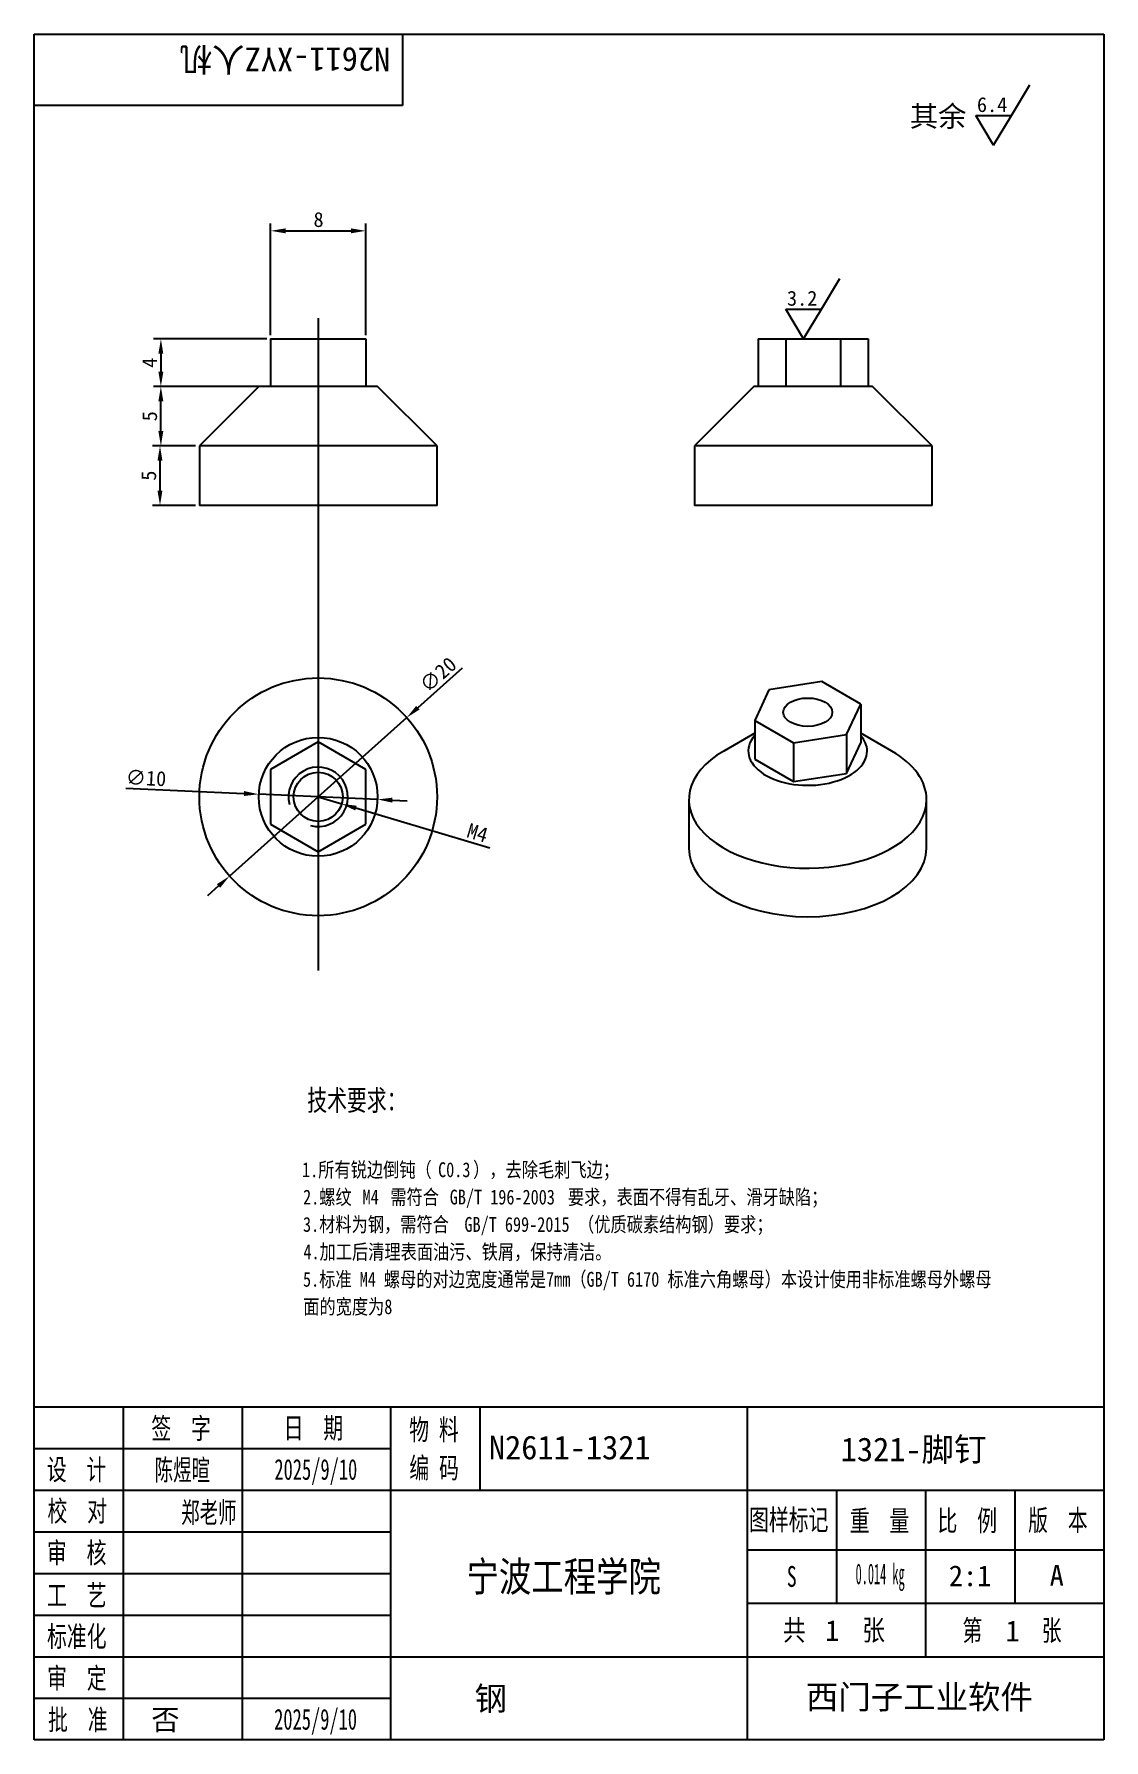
# Model space of a CAD drawing. Header units: millimetres. Extents: x 25 to 205, y 5 to 292.
import ezdxf
from ezdxf.lldxf.tags import DXFTag

# ---------------------------------------------------------------- set-up
doc = ezdxf.new("R2010")
doc.units = ezdxf.units.MM
for name, color, linetype in [('1321-脚钉', 7, 'Continuous'), ('Default', 7, 'Continuous'), ('图框', 7, 'Continuous')]:
    doc.layers.add(name, color=color, linetype=linetype)
doc.styles.add('MtXpl_', font='SimSun.ttf')
doc.styles.add('MtXpl__1', font='')
doc.styles.get('MtXpl__1').set_extended_font_data('SimSun', bold=True)
tags = doc.linetypes.add('CENTER2', pattern=[28.575, 19.05, -3.175, 3.175, -3.175]).pattern_tags.tags
tags[10:11] = [DXFTag(74, 4), DXFTag(75, 0), DXFTag(340, '0'), DXFTag(46, 0.0), DXFTag(50, 0.0), DXFTag(44, 0.0), DXFTag(45, 0.0)]
tags[8:9] = [DXFTag(74, 4), DXFTag(75, 0), DXFTag(340, '0'), DXFTag(46, 0.0), DXFTag(50, 0.0), DXFTag(44, 0.0), DXFTag(45, 0.0)]
tags[6:7] = [DXFTag(74, 4), DXFTag(75, 0), DXFTag(340, '0'), DXFTag(46, 0.0), DXFTag(50, 0.0), DXFTag(44, 0.0), DXFTag(45, 0.0)]
tags[4:5] = [DXFTag(74, 4), DXFTag(75, 0), DXFTag(340, '0'), DXFTag(46, 0.0), DXFTag(50, 0.0), DXFTag(44, 0.0), DXFTag(45, 0.0)]

msp = doc.modelspace()

# ---------------------------------------------------------------- linework, layer by layer
at = {"color": 4}
for p, q in [((189.44, 278.29), (192.52, 283.44)), ((183.44, 278.29), (189.44, 278.29)), ((186.44, 273.29), (183.44, 278.29)), ((186.44, 273.29), (189.44, 278.29)), ((64.8, 241.34), (64.8, 260.15)), ((67.3, 258.9), (78.3, 258.9)), ((80.8, 241.34), (80.8, 260.15)), ((157.47, 245.71), (160.55, 250.86)), ((151.47, 245.71), (157.47, 245.71)), ((154.47, 240.71), (151.47, 245.71)), ((154.47, 240.71), (157.47, 245.71)), ((64.17, 240.71), (45.08, 240.71)), ((46.33, 238.21), (46.33, 235.21)), ((62.17, 232.71), (45.08, 232.71)), ((64.17, 232.71), (45.08, 232.71)), ((46.33, 225.21), (46.33, 230.21)), ((52.17, 222.71), (44.93, 222.71)), ((52.17, 222.71), (45.08, 222.71)), ((46.18, 220.21), (46.18, 215.21)), ((52.17, 212.71), (44.93, 212.71)), ((97.02, 185.33), (89.57, 178.67)), ((57.89, 150.34), (87.71, 177)), ((40.42, 165.11), (60.31, 164.22)), ((82.79, 163.23), (62.81, 164.11)), ((72.8, 163.67), (76.76, 162.49)), ((101.68, 155.05), (79.15, 161.77)), ((85.28, 163.12), (87.78, 163.01)), ((56.02, 148.67), (54.16, 147.01))]:
    msp.add_line(p, q, dxfattribs=at)
for points in [[(67.3, 259.32), (67.3, 258.49), (64.8, 258.9)], [(78.3, 259.32), (78.3, 258.49), (80.8, 258.9)], [(45.91, 238.21), (46.74, 238.21), (46.33, 240.71)], [(45.91, 235.21), (46.74, 235.21), (46.33, 232.71)], [(45.91, 230.21), (46.74, 230.21), (46.33, 232.71)], [(45.91, 225.21), (46.74, 225.21), (46.33, 222.71)], [(45.76, 220.21), (46.6, 220.21), (46.18, 222.71)], [(45.76, 215.21), (46.6, 215.21), (46.18, 212.71)], [(89.29, 178.98), (89.85, 178.36), (87.71, 177)], [(60.33, 164.64), (60.29, 163.81), (62.81, 164.11)], [(79.27, 162.17), (79.03, 161.37), (76.76, 162.49)], [(85.3, 163.53), (85.27, 162.7), (82.79, 163.23)], [(55.75, 148.98), (56.3, 148.36), (57.89, 150.34)]]:
    msp.add_solid(points, dxfattribs=at)
at = {"layer": '1321-脚钉', "color": 7, "linetype": 'Continuous'}
for p, q in [((64.8, 240.71), (64.8, 232.71)), ((64.8, 240.71), (72.8, 240.71)), ((72.8, 240.71), (72.8, 232.71)), ((72.8, 240.71), (80.8, 240.71)), ((80.8, 240.71), (80.8, 232.71)), ((146.85, 240.71), (146.85, 232.71)), ((146.85, 240.71), (151.47, 240.71)), ((151.47, 240.71), (151.47, 232.71)), ((151.47, 240.71), (160.7, 240.71)), ((160.7, 240.71), (160.7, 232.71)), ((160.7, 240.71), (165.32, 240.71)), ((165.32, 240.71), (165.32, 232.71)), ((62.8, 232.71), (52.8, 222.71)), ((82.8, 232.71), (62.8, 232.71)), ((92.8, 222.71), (82.8, 232.71)), ((146.09, 232.71), (136.09, 222.71)), ((166.09, 232.71), (146.09, 232.71)), ((176.09, 222.71), (166.09, 232.71)), ((92.8, 222.71), (52.8, 222.71)), ((52.8, 222.71), (52.8, 212.71)), ((92.8, 212.71), (92.8, 222.71)), ((176.09, 222.71), (136.09, 222.71)), ((136.09, 222.71), (136.09, 212.71)), ((176.09, 212.71), (176.09, 222.71)), ((92.8, 212.71), (52.8, 212.71)), ((176.09, 212.71), (136.09, 212.71)), ((148.64, 181.68), (146.25, 176.53)), ((157.56, 183.06), (148.64, 181.68)), ((164.09, 179.29), (157.56, 183.06)), ((161.7, 174.14), (164.09, 179.29)), ((164.09, 179.29), (164.09, 172.76)), ((146.25, 176.53), (146.25, 170)), ((146.25, 176.53), (152.78, 172.76)), ((72.8, 172.91), (64.8, 168.29)), ((80.8, 168.29), (72.8, 172.91)), ((146.25, 174.39), (141.03, 171.38)), ((152.78, 172.76), (161.7, 174.14)), ((152.78, 172.76), (152.78, 166.23)), ((161.7, 174.14), (161.7, 167.61)), ((161.7, 167.61), (164.09, 172.76)), ((169.31, 171.38), (164.09, 174.39)), ((146.25, 170), (152.78, 166.23)), ((64.8, 168.29), (64.8, 159.05)), ((80.8, 159.05), (80.8, 168.29)), ((152.78, 166.23), (161.7, 167.61)), ((135.17, 163.21), (135.17, 155.05)), ((175.17, 155.05), (175.17, 163.21)), ((64.8, 159.05), (72.8, 154.43)), ((72.8, 154.43), (80.8, 159.05))]:
    msp.add_line(p, q, dxfattribs=at)
for radius in [20, 10, 4.13]:
    msp.add_circle((72.8, 163.67), radius, dxfattribs=at)
msp.add_arc((72.8, 163.67), 5, 255, 195, dxfattribs=at)
msp.add_ellipse((155.17, 177.91), major_axis=(4.13, 0), ratio=0.57735, dxfattribs=at)
for centre, major_axis, start_param, end_param in [((155.17, 171.38), (10, 0), 2.673176, 6.283185), ((155.17, 171.38), (10, 0), 0, 0.468417), ((155.17, 163.21), (20, 0), 2.356194, 6.283185), ((155.17, 163.21), (20, 0), 0, 0.785398), ((155.17, 155.05), (20, 0), 3.141593, 6.283185)]:
    msp.add_ellipse(centre, major_axis=major_axis, ratio=0.57735, start_param=start_param, end_param=end_param, dxfattribs=at)
at = {"layer": 'Default', "color": 7, "linetype": 'CENTER2'}
msp.add_line((72.8, 244.21), (72.8, 134.46), dxfattribs=at)
at = {"layer": 'Default', "color": 7, "linetype": 'Continuous'}
for p, q in [((40, 61), (40, 5)), ((60, 61), (60, 5)), ((100, 61), (100, 47)), ((25, 54), (85, 54)), ((25, 47), (205, 47)), ((175, 47), (175, 19)), ((25, 40), (85, 40)), ((145, 28), (205, 28))]:
    msp.add_line(p, q, dxfattribs=at)
at = {"layer": '图框', "color": 7, "linetype": 'Continuous'}
for p, q in [((25, 5), (25, 292)), ((25, 292), (205, 292)), ((87, 292), (87, 280)), ((205, 292), (205, 5)), ((87, 280), (25, 280)), ((205, 61), (25, 61)), ((85, 5), (85, 61)), ((145, 61), (145, 5)), ((145, 47), (205, 47)), ((160, 47), (160, 28)), ((190, 47), (190, 28)), ((145, 37), (205, 37)), ((25, 33), (85, 33)), ((25, 26), (85, 26)), ((25, 19), (205, 19)), ((25, 12), (85, 12)), ((205, 5), (25, 5))]:
    msp.add_line(p, q, dxfattribs=at)

# ---------------------------------------------------------------- texts
at = {"color": 4}
for s, p in [('6.4', (183.64, 278.89)), ('3.2', (151.68, 246.31))]:
    msp.add_text(s, height=2.5, dxfattribs=at).set_placement(p)
at = {"color": 4, "style": 'MtXpl_'}
msp.add_text('其余', height=3.5, dxfattribs=at).set_placement((172.33, 276.43))
at = {"color": 40, "true_color": 0xf8d731, "style": 'MtXpl_', "width": 0.8}
for s, p in [('1.所有锐边倒钝（', (70.08, 99.68)), ('C0.3', (92.97, 99.68)), ('），去除毛刺飞边；', (98.87, 99.68)), ('2.螺纹 ', (70.26, 95.08)), ('M4 ', (80.27, 95.08)), ('需符合 ', (84.93, 95.08)), ('GB/T 196-2003 ', (94.94, 95.08)), ('要求，表面不得有乱牙、滑牙缺陷；', (114.82, 95.08)), ('3.材料为钢，需符合 ', (70.24, 90.48)), ('GB/T 699-2015', (97.41, 90.48)), ('（优质碳素结构钢）要求；', (116.52, 90.48)), ('4.加工后清理表面油污、铁屑，保持清洁。', (70.31, 85.87)), ('5.标准 M4 螺母的对边宽度通常是7mm（GB/T 6170 标准六角螺母）本设计使用非标准螺母外螺母', (70.24, 81.25)), ('面的宽度为8', (70.28, 76.64))]:
    msp.add_text(s, height=2.5, dxfattribs=at).set_placement(p)
at = {"color": 4, "insert": (72.86, 260.78), "char_height": 2.5, "attachment_point": 5}
msp.add_mtext('8', dxfattribs=at)
at = {"color": 4, "char_height": 2.5, "attachment_point": 5}
for s, insert, rotation in [('4', (44.45, 236.71), 90), ('5', (44.45, 227.71), 90), ('5', (44.3, 217.71), 90), ('∅20', (92.98, 184.23), 41.8006), ('∅10', (43.83, 166.83), 357.4628), ('M4', (99.62, 157.62), 343.3759)]:
    msp.add_mtext(s, dxfattribs=dict(at, insert=insert, rotation=rotation))
at = {"layer": 'Default', "color": 7, "style": 'MtXpl_', "width": 0.7}
msp.add_text('技术要求：', height=3.5, dxfattribs=at).set_placement((70.96, 110.87))
at = {"layer": '图框', "color": 7, "style": 'MtXpl_'}
for s, width, p in [('签  字', 0.7, (44.72, 55.67)), ('日  期', 0.7, (66.99, 55.73)), ('物 料', 0.7, (88.11, 55.46)), ('设  计', 0.7, (27.13, 48.73)), ('编 码', 0.7, (88.13, 49.02)), ('校  对', 0.7, (27.25, 41.76)), ('图样标记', 0.7, (145.28, 40.28)), ('重  量', 0.7, (162.24, 40.12)), ('比  例', 0.7, (177.01, 40.14)), ('版  本', 0.7, (192.25, 40.21)), ('审  核', 0.7, (27.16, 34.74)), ('工  艺', 0.7, (27.17, 27.58)), ('S', 0.7, (151.65, 30.75)), ('标准化', 0.7, (27.17, 20.66)), ('共     张', 0.8, (151, 21.73)), ('第      张', 0.7, (181.2, 21.68)), ('审  定', 0.7, (27.19, 13.64)), ('批  准', 0.7, (27.34, 6.65))]:
    msp.add_text(s, height=3.5, dxfattribs=dict(at, width=width)).set_placement(p)
at = {"layer": '图框', "color": 7, "style": 'MtXpl__1'}
msp.add_text('西门子工业软件', height=4, dxfattribs=at).set_placement((154.86, 10.21))
at = {"layer": '图框', "color": 7, "linetype": 'Continuous', "insert": (67.22, 285.74), "char_height": 4, "attachment_point": 2, "rotation": 180}
msp.add_mtext('{\\pxsm0.9;\\f宋体|b0||i0||c0|p34;\\W1.;N2611-XYZ人机\\P}', dxfattribs=at)
at = {"layer": '图框', "color": 7, "linetype": 'Continuous'}
for s, insert, char_height, attachment_point in [('{\\pxsm0.9;\\f宋体|b0||i0||c0|p34;\\W1.;N2611-1321\\P}', (115.13, 56.2), 4, 2), ('{\\pxsm0.9;\\f宋体|b0||i0||c0|p34;\\W1.;1321-脚钉\\P}', (172.98, 55.88), 4, 2), ('{\\pxsm0.9;\\f宋体|b0||i0||c0|p34;\\W0.6507936508;陈煜暄\\P}', (49.94, 52.18), 3.5, 2), ('{\\pxsm0.9;\\f宋体|b0||i0||c0|p34;\\W0.6507936508;2025/9/10\\P}', (72.4, 52.26), 3.5, 2), ('\\pxsm0.9;{\\fSimSun|b0|i0|c134|p34;\\W0.65079;郑老师}', (54.4, 45.01), 3.5, 2), ('{\\pxsm0.9;\\f宋体|b0||i0||c0|p34;\\W0.7996880969;宁波工程学院\\P}', (114.11, 34.97), 5, 2), ('{\\pxsm0.9;\\f宋体|b0||i0||c0|p34;\\W0.4338673331;0.014 kg\\P}', (167.35, 34.68), 3.5, 2), ('{\\pxsm0.9;\\f宋体|b0||i0||c0|p34;\\W1.;2:1\\P}', (182.49, 34.36), 3.5, 2), ('{\\pxsm0.9;\\f宋体|b0||i0||c0|p34;\\W1.;A\\P}', (197.07, 34.42), 3.5, 2), ('{\\pxsm0.9;\\f宋体|b0||i0||c0|p34;\\W1.;1\\P}', (160.5, 25.15), 3.5, 3), ('{\\pxsm0.9;\\f宋体|b0||i0||c0|p34;\\W1.;1\\P}', (189.64, 25.08), 3.5, 2), ('{\\pxsm0.9;\\f宋体|b0||i0||c0|p34;\\W1.;钢\\P}', (101.85, 13.95), 4, 2), ('{\\pxsm0.9;\\f宋体|b0||i0||c0|p34;\\W1.;否\\P}', (47.09, 10.15), 3.5, 2), ('{\\pxsm0.9;\\f宋体|b0||i0||c0|p34;\\W0.6507936508;2025/9/10\\P}', (72.36, 10.22), 3.5, 2)]:
    msp.add_mtext(s, dxfattribs=dict(at, insert=insert, char_height=char_height, attachment_point=attachment_point))

doc.saveas('drawing.dxf')
